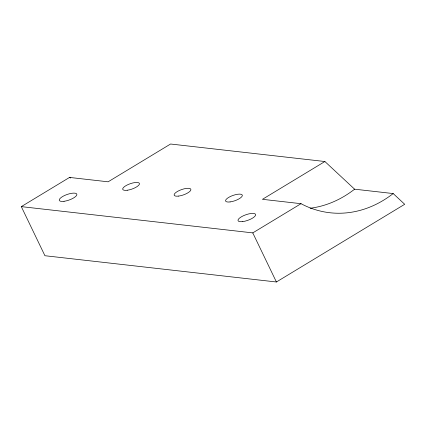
<?xml version="1.0" encoding="UTF-8"?>
<svg xmlns="http://www.w3.org/2000/svg" width="426" height="426" viewBox="0 0 426 426"><rect width="100%" height="100%" fill="white"/><g stroke="black" fill="none" stroke-linecap="round" stroke-linejoin="round"><path stroke-width="0.64" d="M354.608 189.187L324.894 161.523L170.576 144.015L108.124 181.806L69.544 177.429L21.3 206.626L44.932 255.722L276.41 281.985L404.7 204.283L393.187 193.564L354.608 189.187A124.924 99.12 -83.5 0 1 310.155 208.245M324.894 161.523L262.443 199.315L301.022 203.692A124.924 99.12 -83.5 0 0 393.187 193.564M21.3 206.626L252.778 232.889L301.022 203.692M252.778 232.889L276.41 281.985M70.657 178.015A124.924 99.12 -83.5 0 1 69.544 177.429M230.099 201.919A8.855 2.817 -19.4 0 0 242.341 195.305A8.855 2.817 -19.4 0 0 229.396 197.009A8.855 2.817 -19.4 0 0 230.099 201.919M127.22 190.246A8.855 2.817 -19.4 0 0 139.462 183.633A8.855 2.817 -19.4 0 0 126.517 185.337A8.855 2.817 -19.4 0 0 127.22 190.246M178.659 196.082A8.855 2.817 -19.4 0 0 190.901 189.469A8.855 2.817 -19.4 0 0 177.956 191.173A8.855 2.817 -19.4 0 0 178.659 196.082M64.028 201.301A9.303 2.955 -19.4 0 0 76.882 194.352A9.303 2.955 -19.4 0 0 63.288 196.146A9.303 2.955 -19.4 0 0 64.028 201.301M242.788 221.584A9.303 2.955 -19.4 0 0 255.643 214.635A9.303 2.955 -19.4 0 0 242.048 216.424A9.303 2.955 -19.4 0 0 242.788 221.584"/></g></svg>
